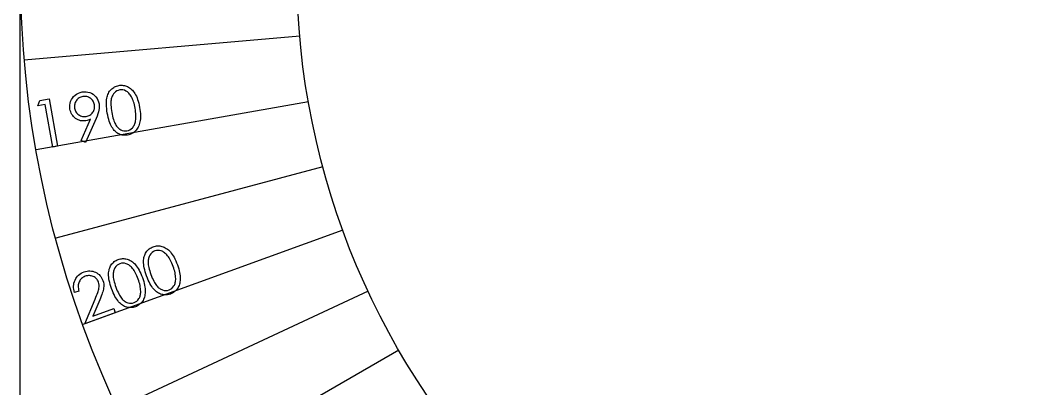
# Model space of a CAD drawing. Header units: millimetres. Extents: x 0 to 150, y -15 to 295.
# Drawn here: x 0 to 73.5, y 114.7 to 141.4 of the extents above; entities that cross this region are included whole.
import ezdxf

# ---------------------------------------------------------------- set-up
doc = ezdxf.new("R2010")
doc.units = ezdxf.units.MM

msp = doc.modelspace()

# ---------------------------------------------------------------- linework, layer by layer
at = {"color": 7, "linetype": 'Continuous', "lineweight": 25}
msp.add_line((0, 39.8), (0, 220), dxfattribs=at)
at = {"color": 7, "linetype": 'Continuous'}
for p, q in [((20.209, 140.206), (0.285, 138.463)), ((20.836, 135.449), (1.139, 131.976)), ((21.874, 130.765), (2.556, 125.589)), ((23.317, 126.189), (4.523, 119.348)), ((25.153, 121.756), (7.027, 113.304)), ((27.369, 117.5), (10.048, 107.5))]:
    msp.add_line(p, q, dxfattribs=at)
at = {"color": 7, "linetype": 'Continuous', "flags": 128}
for points in [[(4.719, 132.519), (4.406, 132.651), (4.406, 132.651), (5.081, 134.211), (5.081, 134.211), (4.995, 134.169), (4.909, 134.134), (4.826, 134.108), (4.744, 134.089), (4.744, 134.089), (4.643, 134.077), (4.545, 134.073), (4.449, 134.08), (4.355, 134.096), (4.263, 134.123), (4.174, 134.16), (4.087, 134.205), (4.002, 134.261), (3.922, 134.325), (3.85, 134.395), (3.787, 134.47), (3.732, 134.551), (3.684, 134.639), (3.645, 134.732), (3.614, 134.831), (3.591, 134.935), (3.591, 134.935), (3.574, 135.08), (3.576, 135.221), (3.596, 135.358), (3.634, 135.49), (3.69, 135.616), (3.762, 135.733), (3.851, 135.84), (3.956, 135.938), (4.073, 136.022), (4.199, 136.09), (4.331, 136.141), (4.472, 136.175), (4.472, 136.175), (4.612, 136.191), (4.75, 136.189), (4.886, 136.169), (5.019, 136.13), (5.146, 136.075), (5.263, 136.004), (5.369, 135.917), (5.464, 135.813), (5.546, 135.699), (5.612, 135.578), (5.661, 135.449), (5.694, 135.314), (5.694, 135.314), (5.707, 135.206), (5.71, 135.093), (5.703, 134.976), (5.687, 134.856), (5.658, 134.725), (5.614, 134.58), (5.556, 134.42), (5.482, 134.246), (5.482, 134.246), (4.719, 132.519)], [(6.292, 134.645), (6.266, 134.81), (6.245, 134.966), (6.23, 135.113), (6.223, 135.251), (6.221, 135.38), (6.226, 135.501), (6.236, 135.613), (6.253, 135.716), (6.275, 135.812), (6.303, 135.903), (6.334, 135.99), (6.371, 136.071), (6.412, 136.148), (6.458, 136.219), (6.509, 136.286), (6.564, 136.348), (6.624, 136.404), (6.686, 136.455), (6.751, 136.5), (6.819, 136.54), (6.891, 136.574), (6.965, 136.603), (7.042, 136.625), (7.123, 136.643), (7.123, 136.643), (7.206, 136.654), (7.287, 136.66), (7.368, 136.658), (7.448, 136.65), (7.526, 136.636), (7.604, 136.617), (7.681, 136.59), (7.758, 136.557), (7.832, 136.518), (7.904, 136.472), (7.974, 136.42), (8.041, 136.36), (8.106, 136.294), (8.168, 136.222), (8.228, 136.143), (8.285, 136.057), (8.34, 135.964), (8.391, 135.862), (8.438, 135.75), (8.482, 135.63), (8.523, 135.5), (8.56, 135.361), (8.594, 135.213), (8.624, 135.056), (8.624, 135.056), (8.649, 134.899), (8.668, 134.749), (8.681, 134.607), (8.687, 134.471), (8.687, 134.344), (8.681, 134.223), (8.669, 134.11), (8.65, 134.004), (8.626, 133.905), (8.597, 133.811), (8.564, 133.722), (8.525, 133.638), (8.482, 133.56), (8.435, 133.486), (8.382, 133.418), (8.325, 133.355), (8.264, 133.297), (8.201, 133.245), (8.134, 133.199), (8.065, 133.159), (7.992, 133.124), (7.916, 133.095), (7.837, 133.072), (7.756, 133.054), (7.756, 133.054), (7.675, 133.043), (7.594, 133.038), (7.515, 133.039), (7.436, 133.046), (7.359, 133.06), (7.283, 133.08), (7.207, 133.106), (7.133, 133.138), (7.06, 133.176), (6.99, 133.222), (6.922, 133.273), (6.858, 133.331), (6.796, 133.395), (6.735, 133.466), (6.679, 133.543), (6.624, 133.627), (6.572, 133.718), (6.523, 133.82), (6.477, 133.932), (6.435, 134.055), (6.395, 134.187), (6.357, 134.33), (6.323, 134.483), (6.292, 134.645)], [(6.616, 134.695), (6.643, 134.555), (6.671, 134.424), (6.7, 134.303), (6.732, 134.192), (6.765, 134.089), (6.8, 133.996), (6.836, 133.913), (6.874, 133.838), (6.914, 133.772), (6.957, 133.709), (7.001, 133.653), (7.048, 133.601), (7.097, 133.554), (7.149, 133.512), (7.202, 133.475), (7.258, 133.443), (7.373, 133.394), (7.487, 133.365), (7.6, 133.355), (7.713, 133.365), (7.713, 133.365), (7.823, 133.394), (7.927, 133.441), (8.023, 133.507), (8.112, 133.59), (8.152, 133.638), (8.189, 133.69), (8.223, 133.747), (8.253, 133.808), (8.278, 133.873), (8.3, 133.942), (8.318, 134.015), (8.332, 134.093), (8.332, 134.093), (8.345, 134.192), (8.353, 134.294), (8.358, 134.401), (8.356, 134.511), (8.351, 134.626), (8.34, 134.744), (8.325, 134.867), (8.304, 134.993), (8.304, 134.993), (8.281, 135.119), (8.254, 135.238), (8.225, 135.351), (8.194, 135.456), (8.159, 135.557), (8.123, 135.65), (8.084, 135.736), (8.041, 135.817), (7.998, 135.891), (7.952, 135.959), (7.905, 136.022), (7.856, 136.078), (7.805, 136.128), (7.753, 136.172), (7.698, 136.21), (7.642, 136.242), (7.528, 136.292), (7.416, 136.32), (7.303, 136.33), (7.192, 136.32), (7.192, 136.32), (7.082, 136.29), (6.978, 136.243), (6.881, 136.177), (6.791, 136.092), (6.75, 136.043), (6.712, 135.991), (6.679, 135.934), (6.648, 135.874), (6.622, 135.808), (6.599, 135.74), (6.58, 135.667), (6.566, 135.59), (6.555, 135.508), (6.55, 135.417), (6.548, 135.317), (6.552, 135.209), (6.561, 135.093), (6.575, 134.969), (6.593, 134.836), (6.616, 134.695)], [(1.417, 135.548), (2.089, 135.666), (2.089, 135.666), (2.691, 132.25), (2.691, 132.25), (2.352, 132.19), (2.352, 132.19), (1.808, 135.272), (1.808, 135.272), (1.272, 135.178), (1.272, 135.178), (1.417, 135.548)], [(4.77, 134.403), (4.843, 134.419), (4.911, 134.441), (4.976, 134.469), (5.037, 134.504), (5.094, 134.544), (5.147, 134.591), (5.197, 134.644), (5.242, 134.703), (5.282, 134.765), (5.314, 134.83), (5.34, 134.896), (5.359, 134.963), (5.37, 135.032), (5.375, 135.102), (5.373, 135.174), (5.363, 135.248), (5.363, 135.248), (5.347, 135.32), (5.325, 135.389), (5.297, 135.453), (5.262, 135.514), (5.222, 135.57), (5.175, 135.623), (5.122, 135.673), (5.063, 135.717), (5.001, 135.757), (4.936, 135.79), (4.871, 135.816), (4.803, 135.835), (4.734, 135.846), (4.663, 135.85), (4.591, 135.848), (4.516, 135.838), (4.516, 135.838), (4.444, 135.822), (4.376, 135.799), (4.311, 135.771), (4.25, 135.737), (4.193, 135.696), (4.141, 135.649), (4.092, 135.597), (4.046, 135.538), (4.006, 135.476), (3.974, 135.412), (3.948, 135.346), (3.93, 135.279), (3.918, 135.21), (3.914, 135.14), (3.916, 135.067), (3.925, 134.994), (3.925, 134.994), (3.942, 134.922), (3.963, 134.853), (3.992, 134.788), (4.026, 134.727), (4.066, 134.671), (4.113, 134.618), (4.166, 134.569), (4.225, 134.523), (4.287, 134.483), (4.352, 134.451), (4.418, 134.425), (4.485, 134.407), (4.554, 134.395), (4.624, 134.391), (4.696, 134.393), (4.77, 134.403)], [(9.134, 122.869), (9.08, 123.026), (9.033, 123.176), (8.993, 123.318), (8.961, 123.453), (8.937, 123.58), (8.92, 123.699), (8.912, 123.81), (8.911, 123.915), (8.916, 124.014), (8.927, 124.108), (8.943, 124.199), (8.965, 124.285), (8.992, 124.368), (9.025, 124.446), (9.063, 124.52), (9.107, 124.591), (9.155, 124.656), (9.208, 124.717), (9.264, 124.773), (9.324, 124.824), (9.389, 124.87), (9.457, 124.911), (9.529, 124.947), (9.605, 124.978), (9.605, 124.978), (9.684, 125.004), (9.764, 125.022), (9.843, 125.036), (9.923, 125.042), (10.004, 125.042), (10.084, 125.036), (10.164, 125.022), (10.245, 125.004), (10.325, 124.978), (10.404, 124.945), (10.481, 124.905), (10.557, 124.859), (10.633, 124.805), (10.706, 124.745), (10.779, 124.678), (10.85, 124.603), (10.919, 124.52), (10.987, 124.429), (11.053, 124.328), (11.118, 124.217), (11.18, 124.096), (11.24, 123.966), (11.299, 123.826), (11.356, 123.678), (11.356, 123.678), (11.408, 123.528), (11.453, 123.383), (11.49, 123.246), (11.52, 123.114), (11.543, 122.988), (11.557, 122.869), (11.564, 122.755), (11.564, 122.648), (11.558, 122.546), (11.546, 122.448), (11.529, 122.355), (11.505, 122.266), (11.477, 122.181), (11.443, 122.1), (11.403, 122.024), (11.358, 121.952), (11.308, 121.885), (11.254, 121.823), (11.197, 121.766), (11.135, 121.715), (11.07, 121.668), (11.001, 121.626), (10.927, 121.59), (10.85, 121.558), (10.85, 121.558), (10.772, 121.533), (10.694, 121.514), (10.616, 121.501), (10.537, 121.495), (10.459, 121.495), (10.38, 121.501), (10.301, 121.514), (10.222, 121.533), (10.145, 121.559), (10.067, 121.591), (9.992, 121.63), (9.918, 121.676), (9.846, 121.728), (9.775, 121.787), (9.705, 121.853), (9.637, 121.926), (9.57, 122.007), (9.504, 122.099), (9.44, 122.201), (9.376, 122.314), (9.314, 122.437), (9.253, 122.571), (9.193, 122.714), (9.134, 122.869)], [(9.445, 122.974), (9.495, 122.841), (9.545, 122.717), (9.596, 122.604), (9.645, 122.499), (9.696, 122.404), (9.746, 122.319), (9.796, 122.243), (9.847, 122.177), (9.898, 122.118), (9.95, 122.064), (10.004, 122.016), (10.059, 121.973), (10.115, 121.936), (10.173, 121.904), (10.232, 121.877), (10.293, 121.855), (10.414, 121.827), (10.532, 121.818), (10.644, 121.827), (10.754, 121.857), (10.754, 121.857), (10.857, 121.905), (10.95, 121.968), (11.034, 122.049), (11.106, 122.146), (11.139, 122.201), (11.166, 122.259), (11.189, 122.32), (11.207, 122.386), (11.221, 122.454), (11.231, 122.525), (11.235, 122.6), (11.236, 122.679), (11.236, 122.679), (11.232, 122.778), (11.223, 122.881), (11.208, 122.986), (11.188, 123.095), (11.163, 123.207), (11.132, 123.321), (11.095, 123.439), (11.053, 123.559), (11.053, 123.559), (11.008, 123.678), (10.961, 123.791), (10.913, 123.897), (10.864, 123.996), (10.813, 124.089), (10.761, 124.174), (10.707, 124.253), (10.652, 124.324), (10.596, 124.389), (10.54, 124.449), (10.482, 124.502), (10.424, 124.549), (10.365, 124.589), (10.306, 124.624), (10.246, 124.652), (10.185, 124.673), (10.065, 124.701), (9.949, 124.711), (9.837, 124.701), (9.729, 124.672), (9.729, 124.672), (9.626, 124.624), (9.532, 124.559), (9.448, 124.477), (9.375, 124.378), (9.342, 124.323), (9.315, 124.265), (9.291, 124.203), (9.272, 124.138), (9.258, 124.07), (9.248, 123.998), (9.241, 123.923), (9.24, 123.845), (9.244, 123.762), (9.254, 123.671), (9.27, 123.573), (9.293, 123.468), (9.321, 123.356), (9.356, 123.236), (9.398, 123.108), (9.445, 122.974)], [(6.604, 121.948), (6.55, 122.106), (6.503, 122.255), (6.463, 122.397), (6.431, 122.532), (6.407, 122.659), (6.39, 122.778), (6.382, 122.889), (6.381, 122.994), (6.386, 123.093), (6.397, 123.187), (6.413, 123.278), (6.435, 123.364), (6.462, 123.447), (6.495, 123.525), (6.533, 123.6), (6.577, 123.67), (6.625, 123.736), (6.678, 123.797), (6.734, 123.852), (6.794, 123.903), (6.859, 123.949), (6.927, 123.99), (6.999, 124.026), (7.075, 124.057), (7.075, 124.057), (7.154, 124.083), (7.234, 124.102), (7.313, 124.115), (7.393, 124.121), (7.474, 124.121), (7.554, 124.115), (7.634, 124.102), (7.715, 124.083), (7.795, 124.057), (7.874, 124.025), (7.951, 123.985), (8.028, 123.938), (8.103, 123.884), (8.176, 123.824), (8.249, 123.757), (8.32, 123.682), (8.389, 123.6), (8.457, 123.508), (8.523, 123.407), (8.588, 123.296), (8.65, 123.175), (8.71, 123.045), (8.769, 122.906), (8.826, 122.757), (8.826, 122.757), (8.878, 122.607), (8.923, 122.462), (8.96, 122.325), (8.99, 122.193), (9.013, 122.067), (9.027, 121.948), (9.034, 121.834), (9.034, 121.727), (9.028, 121.625), (9.016, 121.527), (8.999, 121.434), (8.975, 121.345), (8.947, 121.26), (8.913, 121.179), (8.873, 121.104), (8.828, 121.031), (8.778, 120.964), (8.724, 120.902), (8.667, 120.846), (8.605, 120.794), (8.54, 120.747), (8.471, 120.705), (8.397, 120.669), (8.32, 120.637), (8.32, 120.637), (8.242, 120.612), (8.164, 120.593), (8.086, 120.581), (8.007, 120.574), (7.929, 120.574), (7.85, 120.581), (7.771, 120.593), (7.692, 120.612), (7.615, 120.638), (7.537, 120.67), (7.462, 120.709), (7.388, 120.755), (7.316, 120.807), (7.245, 120.867), (7.175, 120.933), (7.107, 121.005), (7.04, 121.086), (6.974, 121.178), (6.91, 121.28), (6.846, 121.393), (6.784, 121.516), (6.723, 121.65), (6.663, 121.794), (6.604, 121.948)], [(6.915, 122.053), (6.965, 121.92), (7.015, 121.796), (7.066, 121.683), (7.115, 121.578), (7.166, 121.483), (7.216, 121.398), (7.266, 121.322), (7.317, 121.256), (7.368, 121.197), (7.42, 121.144), (7.474, 121.095), (7.529, 121.052), (7.585, 121.015), (7.643, 120.983), (7.702, 120.956), (7.763, 120.934), (7.885, 120.906), (8.002, 120.897), (8.114, 120.907), (8.224, 120.936), (8.224, 120.936), (8.327, 120.984), (8.42, 121.048), (8.504, 121.128), (8.577, 121.226), (8.609, 121.28), (8.636, 121.339), (8.659, 121.4), (8.677, 121.465), (8.692, 121.533), (8.701, 121.604), (8.706, 121.679), (8.706, 121.758), (8.706, 121.758), (8.702, 121.857), (8.693, 121.96), (8.678, 122.066), (8.658, 122.174), (8.633, 122.286), (8.602, 122.4), (8.565, 122.518), (8.523, 122.638), (8.523, 122.638), (8.478, 122.758), (8.431, 122.87), (8.383, 122.976), (8.334, 123.075), (8.283, 123.168), (8.231, 123.253), (8.177, 123.332), (8.122, 123.403), (8.066, 123.469), (8.01, 123.528), (7.953, 123.581), (7.894, 123.628), (7.835, 123.668), (7.777, 123.703), (7.716, 123.731), (7.655, 123.752), (7.535, 123.781), (7.419, 123.79), (7.307, 123.78), (7.199, 123.751), (7.199, 123.751), (7.096, 123.703), (7.002, 123.638), (6.918, 123.556), (6.845, 123.457), (6.813, 123.402), (6.785, 123.344), (6.761, 123.282), (6.742, 123.218), (6.728, 123.149), (6.718, 123.077), (6.712, 123.002), (6.71, 122.924), (6.714, 122.841), (6.724, 122.751), (6.74, 122.652), (6.763, 122.547), (6.791, 122.435), (6.827, 122.315), (6.868, 122.188), (6.915, 122.053)], [(4.234, 121.774), (3.922, 121.661), (3.922, 121.661), (3.887, 121.781), (3.863, 121.901), (3.851, 122.017), (3.849, 122.132), (3.859, 122.244), (3.879, 122.355), (3.912, 122.464), (3.955, 122.57), (4.008, 122.672), (4.069, 122.766), (4.139, 122.851), (4.216, 122.928), (4.301, 122.998), (4.394, 123.06), (4.496, 123.113), (4.605, 123.158), (4.605, 123.158), (4.717, 123.193), (4.825, 123.217), (4.933, 123.231), (5.038, 123.233), (5.141, 123.224), (5.242, 123.205), (5.341, 123.174), (5.437, 123.132), (5.529, 123.082), (5.614, 123.025), (5.691, 122.962), (5.761, 122.893), (5.823, 122.816), (5.878, 122.734), (5.925, 122.645), (5.965, 122.55), (5.965, 122.55), (6.006, 122.41), (6.029, 122.269), (6.034, 122.126), (6.021, 121.982), (6.007, 121.905), (5.986, 121.821), (5.96, 121.727), (5.929, 121.626), (5.892, 121.516), (5.848, 121.399), (5.799, 121.272), (5.744, 121.138), (5.744, 121.138), (5.252, 119.97), (5.252, 119.97), (6.755, 120.517), (6.755, 120.517), (6.869, 120.202), (6.869, 120.202), (4.658, 119.398), (4.658, 119.398), (5.413, 121.194), (5.413, 121.194), (5.467, 121.324), (5.517, 121.446), (5.56, 121.558), (5.597, 121.66), (5.628, 121.753), (5.653, 121.835), (5.673, 121.909), (5.686, 121.973), (5.7, 122.091), (5.699, 122.206), (5.682, 122.318), (5.65, 122.428), (5.65, 122.428), (5.622, 122.494), (5.589, 122.556), (5.55, 122.613), (5.506, 122.665), (5.456, 122.712), (5.401, 122.755), (5.34, 122.793), (5.273, 122.826), (5.204, 122.853), (5.134, 122.873), (5.063, 122.886), (4.991, 122.892), (4.919, 122.89), (4.847, 122.881), (4.773, 122.865), (4.7, 122.841), (4.7, 122.841), (4.625, 122.811), (4.555, 122.774), (4.492, 122.732), (4.433, 122.685), (4.381, 122.633), (4.334, 122.575), (4.292, 122.512), (4.257, 122.444), (4.228, 122.372), (4.206, 122.296), (4.192, 122.217), (4.186, 122.135), (4.187, 122.05), (4.195, 121.961), (4.211, 121.869), (4.234, 121.774)]]:
    msp.add_lwpolyline(points, dxfattribs=at)
at = {"color": 7, "linetype": 'Continuous'}
for radius in [75, 55]:
    msp.add_circle((75, 145), radius, dxfattribs=at)

doc.saveas('drawing.dxf')
